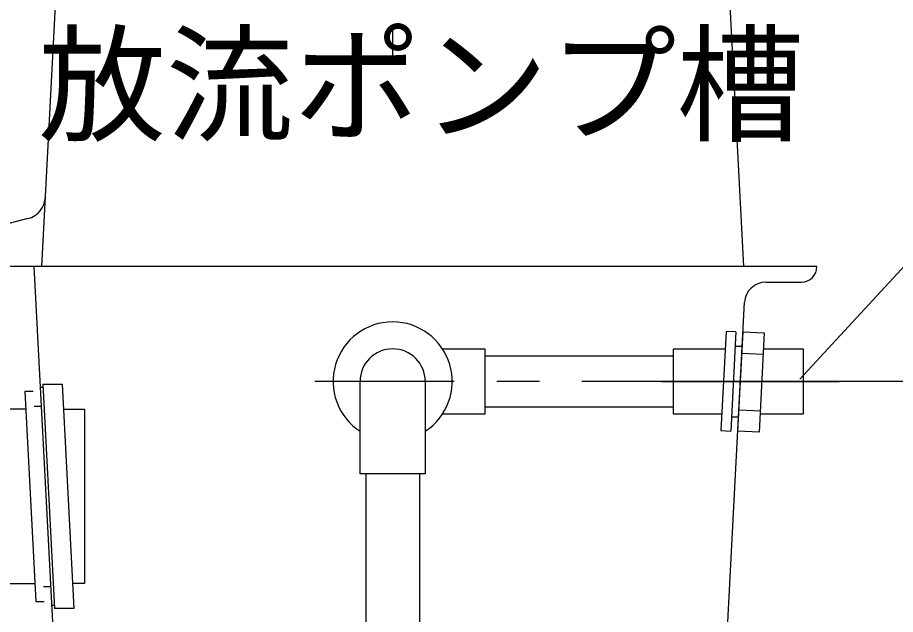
# Model space of a CAD drawing. Units: millimetres, scale not verified. Extents: x -8910 to 8910, y -6308 to 6308.
# Drawn here: x -3269 to -2649, y -2320 to -1899 of the extents above; entities that cross this region are included whole.
import ezdxf
from ezdxf.enums import TextEntityAlignment as Align

# ---------------------------------------------------------------- set-up
doc = ezdxf.new("R2010")
doc.units = ezdxf.units.MM
doc.header["$LTSCALE"] = 30
doc.linetypes.add('CHAIN1', pattern=[8, 5, -1, 1, -1])
doc.linetypes.add('CHAIN2', pattern=[12, 9, -1, 1, -1])
doc.layers.add('0-2_空気管', color=3, linetype='Continuous', lineweight=25)
doc.layers.add('0-8_0E', color=3, linetype='Continuous', lineweight=25)
doc.styles.add('ＭＳ ゴシック', font='')
doc.styles.get('ＭＳ ゴシック').set_extended_font_data('MS Gothic')

msp = doc.modelspace()

# ---------------------------------------------------------------- linework, layer by layer
at = {"layer": '0-2_空気管', "linetype": 'CHAIN1'}
msp.add_line((-3004.07, -1485.75), (-3004.07, -1926.98), dxfattribs=at)
at = {"layer": '0-8_0E'}
for p, q in [((-3251.51, -2074.4), (-3241.87, -1890.4)), ((-2766.27, -1890.4), (-2756.63, -2074.4)), ((-3261.28, -2040.63), (-3396.96, -2075.87)), ((-2704.82, -2074.4), (-3409.14, -2074.4)), ((-3257.15, -2074.4), (-3229.38, -2604.28)), ((-2740.84, -2085.4), (-2715.82, -2085.4)), ((-2776.91, -2501.97), (-2755.82, -2099.61)), ((-2768.91, -2120.08), (-2772.57, -2189.99)), ((-2761.92, -2120.45), (-2768.91, -2120.08)), ((-2761.92, -2120.45), (-2765.58, -2190.35)), ((-2760.58, -2190.35), (-2756.91, -2120.45)), ((-2756.91, -2120.45), (-2741.93, -2121.23)), ((-2741.93, -2121.23), (-2745.6, -2191.14)), ((-2968.93, -2132.4), (-2939.07, -2132.4)), ((-2806.25, -2132.55), (-2806.25, -2178.25)), ((-2769.56, -2132.55), (-2806.25, -2132.55)), ((-2762.44, -2130.4), (-2757.43, -2130.4)), ((-2757.7, -2135.43), (-2742.72, -2136.21)), ((-2714.25, -2132.55), (-2742.53, -2132.55)), ((-2714.25, -2178.25), (-2714.25, -2132.55)), ((-2939.07, -2137.4), (-2806.25, -2137.4)), ((-3252.69, -2159.4), (-3250.69, -2159.4)), ((-3250.8, -2157.4), (-3242.52, -2315.4)), ((-2981.07, -2155.4), (-2981.07, -2220.4)), ((-3256.99, -2172.9), (-3251.99, -2172.9)), ((-2939.07, -2173.4), (-2806.25, -2173.4)), ((-2806.25, -2178.25), (-2771.96, -2178.25)), ((-2759.79, -2175.37), (-2744.81, -2176.16)), ((-2744.92, -2178.25), (-2714.25, -2178.25)), ((-2765.06, -2180.4), (-2760.05, -2180.4)), ((-2772.57, -2189.99), (-2765.58, -2190.35)), ((-2745.6, -2191.14), (-2760.58, -2190.35)), ((-3023.07, -2220.4), (-3023.07, -2493.4)), ((-2985.07, -2220.4), (-2985.07, -2493.4)), ((-3250.34, -2299.9), (-3245.33, -2299.9)), ((-3242.62, -2313.4), (-3244.62, -2313.4))]:
    msp.add_line(p, q, dxfattribs=at)
at = {"layer": '0-8_0E', "linetype": 'CHAIN2'}
msp.add_line((-2600.61, -2155.4), (-3058.84, -2155.4), dxfattribs=at)
at = {"layer": '0-8_0E', "linetype": 'CHAIN1'}
msp.add_line((-2814.53, -2155.4), (-2689.25, -2155.4), dxfattribs=at)
at = {"layer": '0-8_0E'}
for points in [[(-2716.81, -2153.69), (-2488.25, -1906.3), (-2162.32, -1906.3)], [(-2939.07, -2132.4), (-2939.07, -2178.4), (-2968.93, -2178.4)], [(-3250.8, -2157.4), (-3237.1, -2157.4), (-3228.82, -2315.4), (-3242.52, -2315.4)], [(-2981.07, -2220.4), (-3027.07, -2220.4), (-3027.07, -2155.4)], [(-3257.54, -2162.4), (-3263.37, -2162.4), (-3255.61, -2310.4), (-3249.79, -2310.4)], [(-3262.71, -2174.9), (-3316.48, -2174.9), (-3316.48, -2297.9), (-3256.27, -2297.9)], [(-3236.18, -2174.9), (-3221.48, -2174.9), (-3221.48, -2297.9), (-3229.74, -2297.9)]]:
    msp.add_lwpolyline(points, dxfattribs=at)
for centre, radius, start, end in [((-3265.43, -2024.66), 16.5, 284.56, 357), ((-2715.82, -2074.4), 11, 270, 0), ((-2740.84, -2100.4), 15, 90, 177), ((-3004.07, -2155.4), 42, 303.20384, 236.79617), ((-3004.07, -2155.4), 23, 0, 180)]:
    msp.add_arc(centre, radius, start, end, dxfattribs=at)

# ---------------------------------------------------------------- texts
at = {"layer": '0-8_0E', "color": 4, "style": 'ＭＳ ゴシック'}
msp.add_text('放流ポンプ槽', height=65.98, dxfattribs=at).set_placement((-3253.97, -1998.91), align=Align.BOTTOM_LEFT)

doc.saveas('drawing.dxf')
